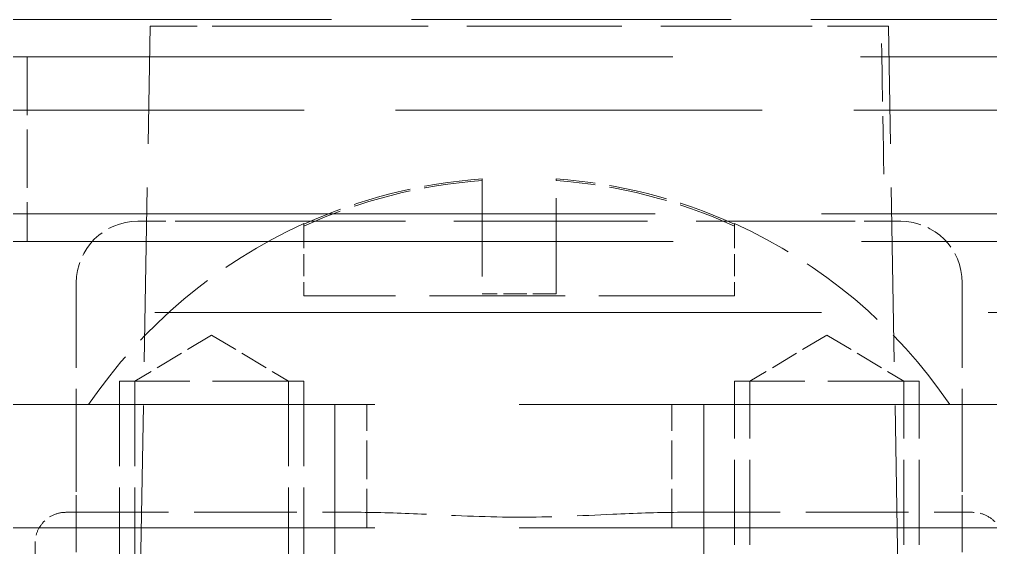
# Model space of a CAD drawing. Header units: millimetres. Extents: x 0 to 5945, y 0 to 4205.
# Drawn here: x 2040.75 to 2056.54, y 2121.13 to 2129.72 of the extents above; entities that cross this region are included whole.
import ezdxf

# ---------------------------------------------------------------- set-up
doc = ezdxf.new("R2010")
doc.units = ezdxf.units.MM
doc.header["$LTSCALE"] = 5
doc.linetypes.add('DASHED', pattern=[0.2067, 0.1654, -0.0413])
doc.layers.add('가려진 것(ISO)', color=2, linetype='DASHED', lineweight=18)

msp = doc.modelspace()

# ---------------------------------------------------------------- linework, layer by layer
at = {"layer": '가려진 것(ISO)', "ltscale": 6.285399}
msp.add_line((2040.626, 2129.717), (2057.126, 2129.717), dxfattribs=at)
at = {"layer": '가려진 것(ISO)', "ltscale": 3.428876}
for p, q in [((2042.719, 2120.607), (2042.876, 2129.607)), ((2055.034, 2120.607), (2054.876, 2129.607))]:
    msp.add_line(p, q, dxfattribs=at)
at = {"layer": '가려진 것(ISO)', "ltscale": 1.196656}
for p, q in [((2044.876, 2129.607), (2042.876, 2129.607)), ((2054.876, 2129.607), (2052.876, 2129.607))]:
    msp.add_line(p, q, dxfattribs=at)
at = {"layer": '가려진 것(ISO)', "ltscale": 3.047415}
msp.add_line((2044.876, 2129.607), (2052.876, 2129.607), dxfattribs=at)
at = {"layer": '가려진 것(ISO)', "ltscale": 14.769084}
msp.add_line((2039.159, 2129.107), (2058.594, 2129.107), dxfattribs=at)
at = {"layer": '가려진 것(ISO)', "ltscale": 1.142665}
msp.add_line((2040.876, 2129.107), (2040.876, 2126.107), dxfattribs=at)
at = {"layer": '가려진 것(ISO)', "ltscale": 7.204442}
msp.add_line((2039.421, 2128.243), (2058.334, 2128.243), dxfattribs=at)
at = {"layer": '가려진 것(ISO)', "ltscale": 0.01075}
for p, q in [((2048.276, 2127.098), (2048.276, 2127.126)), ((2049.476, 2127.098), (2049.476, 2127.126))]:
    msp.add_line(p, q, dxfattribs=at)
at = {"layer": '가려진 것(ISO)', "ltscale": 1.883137}
for p, q in [((2048.276, 2127.098), (2048.276, 2125.257)), ((2049.476, 2125.257), (2049.476, 2127.098))]:
    msp.add_line(p, q, dxfattribs=at)
at = {"layer": '가려진 것(ISO)', "ltscale": 13.103877}
for p, q in [((1606.876, 2126.557), (2080.876, 2126.557)), ((2080.876, 2124.957), (1606.876, 2124.957))]:
    msp.add_line(p, q, dxfattribs=at)
at = {"layer": '가려진 것(ISO)', "ltscale": 0.717954}
for p, q in [((2043.876, 2126.437), (2042.676, 2126.437)), ((2055.076, 2126.437), (2053.876, 2126.437))]:
    msp.add_line(p, q, dxfattribs=at)
at = {"layer": '가려진 것(ISO)', "ltscale": 3.809293}
msp.add_line((2043.876, 2126.437), (2053.876, 2126.437), dxfattribs=at)
at = {"layer": '가려진 것(ISO)', "ltscale": 0.3052}
for p, q in [((2045.376, 2126.359), (2045.376, 2126.4)), ((2052.376, 2126.359), (2052.376, 2126.4))]:
    msp.add_line(p, q, dxfattribs=at)
at = {"layer": '가려진 것(ISO)', "ltscale": 0.431256}
for p, q in [((2045.376, 2126.359), (2045.376, 2125.226)), ((2052.376, 2126.359), (2052.376, 2125.226))]:
    msp.add_line(p, q, dxfattribs=at)
at = {"layer": '가려진 것(ISO)', "ltscale": 14.810575}
msp.add_line((2039.132, 2126.107), (2058.621, 2126.107), dxfattribs=at)
at = {"layer": '가려진 것(ISO)', "ltscale": 1.668414}
for p, q in [((2041.676, 2125.437), (2041.676, 2121.057)), ((2056.076, 2125.437), (2056.076, 2121.057)), ((2042.376, 2123.837), (2042.376, 2119.457)), ((2042.626, 2123.837), (2042.626, 2119.457)), ((2045.126, 2123.837), (2045.126, 2119.457)), ((2045.376, 2123.837), (2045.376, 2119.457)), ((2052.376, 2119.457), (2052.376, 2123.837)), ((2052.626, 2119.457), (2052.626, 2123.837)), ((2055.126, 2119.457), (2055.126, 2123.837)), ((2055.376, 2119.457), (2055.376, 2123.837))]:
    msp.add_line(p, q, dxfattribs=at)
at = {"layer": '가려진 것(ISO)', "ltscale": 2.666475}
msp.add_line((2052.376, 2125.226), (2045.376, 2125.226), dxfattribs=at)
at = {"layer": '가려진 것(ISO)', "ltscale": 0.457992}
msp.add_line((2049.476, 2125.257), (2048.276, 2125.257), dxfattribs=at)
at = {"layer": '가려진 것(ISO)', "ltscale": 0.555421}
for p, q in [((2043.876, 2124.588), (2042.626, 2123.837)), ((2043.876, 2124.588), (2045.126, 2123.837)), ((2053.876, 2124.588), (2052.626, 2123.837)), ((2053.876, 2124.588), (2055.126, 2123.837))]:
    msp.add_line(p, q, dxfattribs=at)
at = {"layer": '가려진 것(ISO)', "ltscale": 1.795034}
for p, q in [((2045.376, 2123.837), (2042.376, 2123.837)), ((2055.376, 2123.837), (2052.376, 2123.837))]:
    msp.add_line(p, q, dxfattribs=at)
at = {"layer": '가려진 것(ISO)', "ltscale": 11.369134}
for p, q in [((2037.126, 2123.457), (2060.626, 2123.457)), ((2037.126, 2121.457), (2060.626, 2121.457))]:
    msp.add_line(p, q, dxfattribs=at)
at = {"layer": '가려진 것(ISO)', "ltscale": 0.761779}
for p, q in [((2041.676, 2123.457), (2041.676, 2121.457)), ((2045.876, 2121.457), (2045.876, 2123.457)), ((2046.397, 2121.457), (2046.397, 2123.457)), ((2051.356, 2121.457), (2051.356, 2123.457)), ((2051.876, 2121.457), (2051.876, 2123.457)), ((2056.076, 2123.457), (2056.076, 2121.457))]:
    msp.add_line(p, q, dxfattribs=at)
at = {"layer": '가려진 것(ISO)', "ltscale": 3.618824}
for p, q in [((2045.876, 2123.457), (2045.876, 2113.957)), ((2051.876, 2123.457), (2051.876, 2113.957))]:
    msp.add_line(p, q, dxfattribs=at)
at = {"layer": '가려진 것(ISO)', "ltscale": 2.018794}
msp.add_line((2041.507, 2121.707), (2046.307, 2121.707), dxfattribs=at)
at = {"layer": '가려진 것(ISO)', "ltscale": 2.018795}
msp.add_line((2051.446, 2121.707), (2056.246, 2121.707), dxfattribs=at)
at = {"layer": '가려진 것(ISO)', "ltscale": 1.14571}
for start, end in [(94.0659, 114.4315), (65.5685, 85.9341)]:
    msp.add_arc((2048.876, 2118.685), 8.462, start, end, dxfattribs=at)
at = {"layer": '가려진 것(ISO)', "ltscale": 1.146012}
for start, end in [(94.0796, 114.5192), (65.4808, 85.9204)]:
    msp.add_arc((2048.876, 2118.685), 8.434, start, end, dxfattribs=at)
at = {"layer": '가려진 것(ISO)', "ltscale": 0.598278}
for centre, start, end in [((2042.676, 2125.437), 90, 180), ((2055.076, 2125.437), 0, 90)]:
    msp.add_arc(centre, 1, start, end, dxfattribs=at)
at = {"layer": '가려진 것(ISO)', "ltscale": 1.763813}
for start, end in [(114.4025, 145.7193), (34.2807, 65.5975)]:
    msp.add_arc((2048.876, 2118.685), 8.472, start, end, dxfattribs=at)
at = {"layer": '가려진 것(ISO)', "ltscale": 1.140552}
msp.add_ellipse((2038.774, 3046.102), major_axis=(24.211, -1387.069), ratio=0.00001, start_param=5.434468, end_param=5.43658, dxfattribs=at)
at = {"layer": '가려진 것(ISO)', "ltscale": 0.337251}
for points, knots in [([(2041.507, 2121.707), (2041.443, 2121.707), (2041.375, 2121.694), (2041.247, 2121.64), (2041.187, 2121.598), (2041.102, 2121.505), (2041.067, 2121.453), (2041.02, 2121.337), (2041.008, 2121.273), (2041.007, 2121.211)], [-0.25476412, -0.25476412, -0.25476412, -0.25476412, -0.23099956, -0.23099956, -0.20697838, -0.20697838, -0.18827878, -0.18827878, -0.16979452, -0.16979452, -0.16979452, -0.16979452]), ([(2056.746, 2121.211), (2056.745, 2121.273), (2056.732, 2121.337), (2056.685, 2121.453), (2056.651, 2121.505), (2056.566, 2121.598), (2056.506, 2121.64), (2056.378, 2121.694), (2056.31, 2121.707), (2056.246, 2121.707)], [-0.33881297, -0.33881297, -0.33881297, -0.33881297, -0.32032871, -0.32032871, -0.30162911, -0.30162911, -0.27760793, -0.27760793, -0.25384337, -0.25384337, -0.25384337, -0.25384337])]:
    msp.add_open_spline(points, degree=3, knots=knots, dxfattribs=at)
at = {"layer": '가려진 것(ISO)', "ltscale": 1.972884}
msp.add_open_spline([(2051.446, 2121.707), (2051.108, 2121.707), (2050.753, 2121.692), (2049.878, 2121.651), (2049.355, 2121.628), (2048.398, 2121.628), (2047.875, 2121.651), (2046.999, 2121.692), (2046.644, 2121.707), (2046.307, 2121.707)], degree=3, knots=[-0.6731427, -0.6731427, -0.6731427, -0.6731427, -0.5743927, -0.5743927, -0.4309429, -0.4309429, -0.2874932, -0.2874932, -0.1887432, -0.1887432, -0.1887432, -0.1887432], dxfattribs=at)
at = {"layer": '가려진 것(ISO)', "ltscale": 3.525391}
msp.add_open_spline([(2040.926, 2111.957), (2040.953, 2115.042), (2040.98, 2118.127), (2041.007, 2121.211)], degree=3, dxfattribs=at)

doc.saveas('drawing.dxf')
